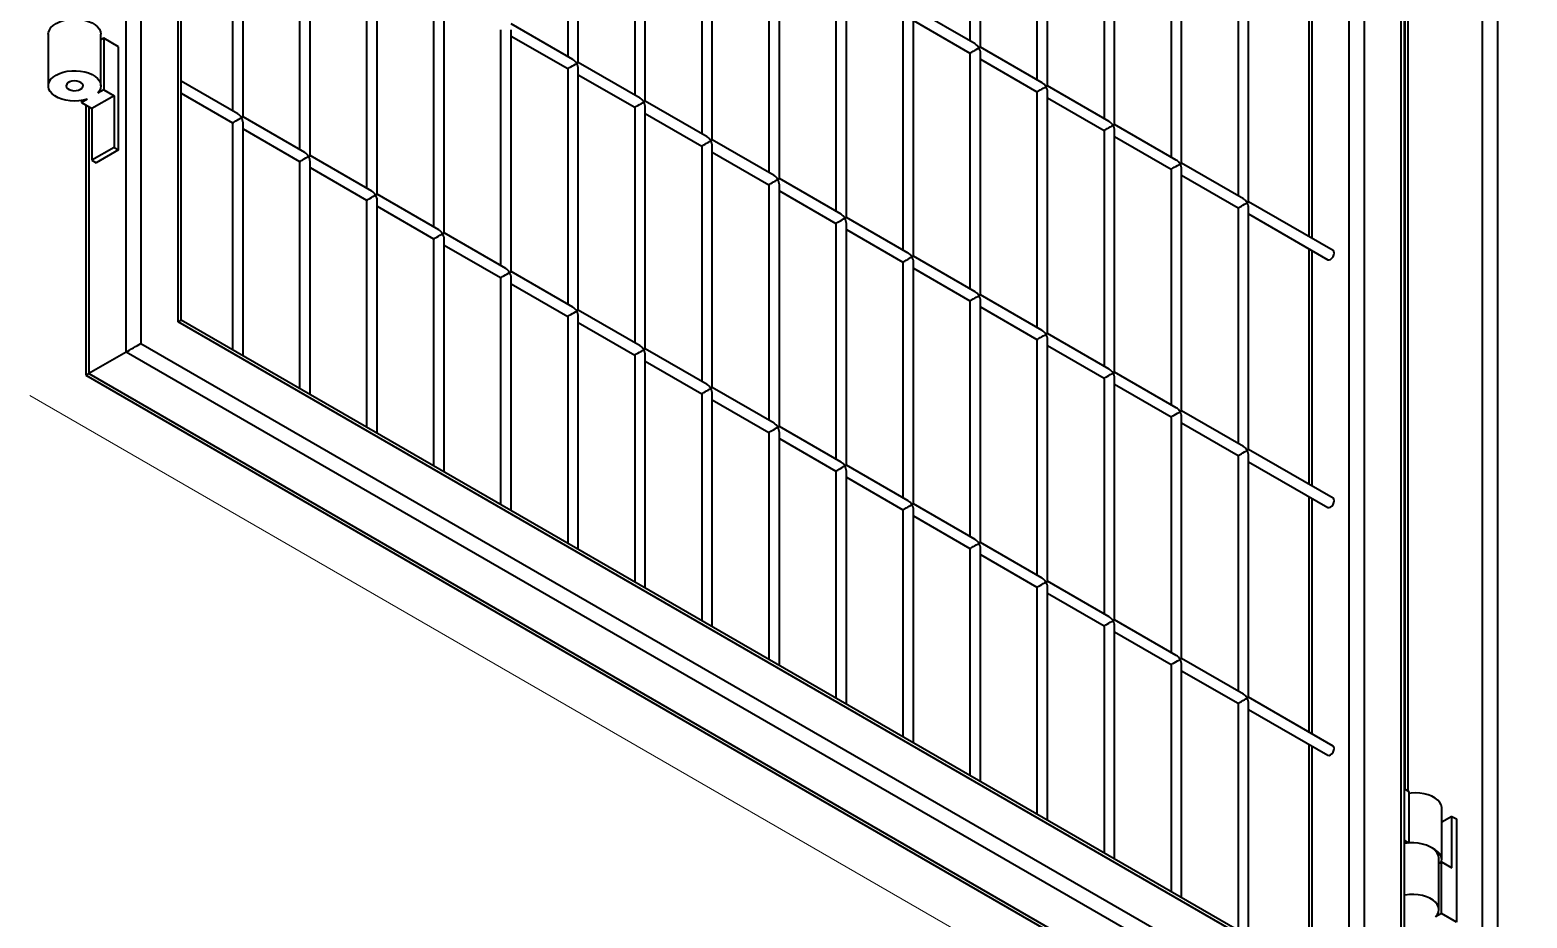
# Model space of a CAD drawing. Header units: millimetres. Extents: x 0 to 420, y 0 to 297.
# Drawn here: x 265.79 to 280, y 151.05 to 159.48 of the extents above; entities that cross this region are included whole.
import ezdxf

# ---------------------------------------------------------------- set-up
doc = ezdxf.new("R2010")
doc.units = ezdxf.units.MM

msp = doc.modelspace()

# ---------------------------------------------------------------- linework, layer by layer
at = {"color": 7, "linetype": 'Continuous', "lineweight": 40}
for p, q in [((266.7009, 156.4201), (266.7009, 185.8156)), ((266.8423, 185.7339), (266.8423, 156.5018)), ((267.1959, 156.7059), (267.1959, 185.1215)), ((267.2251, 156.7228), (267.2251, 185.023)), ((278.8065, 149.5949), (278.8065, 178.8271)), ((278.8358, 149.4964), (278.8358, 178.844)), ((278.453, 178.6229), (278.453, 150.2073)), ((278.8409, 175.484), (278.8409, 152.2697)), ((274.7119, 161.6097), (274.7119, 159.3736)), ((274.8119, 159.3158), (274.8119, 161.6097)), ((270.8935, 161.4624), (270.8935, 159.2262)), ((270.9935, 159.1685), (270.9935, 161.4624)), ((275.3483, 161.2423), (275.3483, 159.0062)), ((275.4483, 158.9484), (275.4483, 161.2423)), ((271.5299, 161.095), (271.5299, 158.8588)), ((271.6299, 158.8011), (271.6299, 161.095)), ((267.7115, 160.9477), (267.7115, 158.7115)), ((267.8115, 158.6538), (267.8115, 160.9477)), ((275.9847, 160.875), (275.9847, 158.6388)), ((276.0847, 158.5811), (276.0847, 160.875)), ((272.1663, 160.7276), (272.1663, 158.4914)), ((272.2663, 158.4337), (272.2663, 160.7276)), ((268.3479, 160.5803), (268.3479, 158.3441)), ((268.4479, 158.2864), (268.4479, 160.5803)), ((276.6211, 160.5076), (276.6211, 158.2714)), ((276.7211, 158.2137), (276.7211, 160.5076)), ((272.8027, 160.3602), (272.8027, 158.1241)), ((272.9027, 158.0663), (272.9027, 160.3602)), ((268.9843, 160.2129), (268.9843, 157.9767)), ((269.0843, 157.919), (269.0843, 160.2129)), ((277.2575, 160.1402), (277.2575, 157.904)), ((277.3575, 157.8463), (277.3575, 160.1402)), ((273.4391, 159.9929), (273.4391, 157.7567)), ((273.5391, 157.6989), (273.5391, 159.9928)), ((269.6207, 159.8455), (269.6207, 157.6093)), ((269.7207, 157.5516), (269.7207, 159.8455)), ((277.9287, 159.7527), (277.9287, 157.5165)), ((274.0755, 159.6255), (274.0755, 157.3893)), ((274.7619, 159.3447), (274.1755, 159.6832)), ((274.1755, 157.3316), (274.1755, 159.6255)), ((270.2571, 159.4781), (270.2571, 157.242)), ((270.9435, 159.1974), (270.3571, 159.5359)), ((270.3571, 157.1842), (270.3571, 159.4781)), ((274.1755, 159.5677), (274.7119, 159.2581)), ((265.963, 159.4372), (265.963, 158.9473)), ((266.463, 158.9473), (266.463, 159.4372)), ((266.4887, 159.4005), (266.463, 159.3856)), ((266.4887, 159.4005), (266.4887, 158.9105)), ((266.6302, 159.3188), (266.4887, 159.4005)), ((266.6302, 158.339), (266.6302, 159.3188)), ((270.3571, 159.4204), (270.8935, 159.1107)), ((275.3983, 158.9773), (274.8119, 159.3158)), ((274.7119, 159.2581), (274.7119, 157.0219)), ((274.8119, 156.9642), (274.8119, 159.2581)), ((274.8119, 159.2004), (275.3483, 158.8907)), ((270.8935, 159.1107), (270.8935, 156.8746)), ((271.5799, 158.83), (270.9935, 159.1685)), ((270.9935, 156.8168), (270.9935, 159.1107)), ((270.9935, 159.053), (271.5299, 158.7434)), ((266.4887, 158.9105), (266.4322, 158.8779)), ((266.4887, 158.9105), (266.5877, 158.8534)), ((267.7615, 158.6826), (267.2251, 158.9923)), ((275.3483, 158.8907), (275.3483, 156.6545)), ((276.0347, 158.6099), (275.4483, 158.9484)), ((275.4483, 156.5968), (275.4483, 158.8907)), ((266.3332, 158.8207), (266.2766, 158.7881)), ((266.2766, 158.8077), (266.2766, 158.7881)), ((266.2766, 158.7881), (266.3756, 158.7309)), ((266.318, 158.7642), (266.318, 156.1991)), ((266.5877, 158.8534), (266.3756, 158.7309)), ((266.5877, 158.8534), (266.5877, 158.3635)), ((267.2251, 158.8768), (267.7115, 158.596)), ((272.2163, 158.4626), (271.6299, 158.8011)), ((275.4483, 158.833), (275.9847, 158.5233)), ((266.3756, 158.7309), (266.3756, 158.241)), ((268.3979, 158.3152), (267.8115, 158.6538)), ((271.5299, 158.7434), (271.5299, 156.5072)), ((271.6299, 156.4495), (271.6299, 158.7434)), ((271.6299, 158.6856), (272.1663, 158.376)), ((267.7115, 158.596), (267.7115, 156.4421)), ((267.8115, 156.3843), (267.8115, 158.596)), ((267.8115, 158.5383), (268.3479, 158.2286)), ((275.9847, 158.5233), (275.9847, 156.2871)), ((276.6711, 158.2425), (276.0847, 158.5811)), ((276.0847, 156.2294), (276.0847, 158.5233)), ((276.0847, 158.4656), (276.6211, 158.1559)), ((266.5877, 158.3635), (266.3756, 158.241)), ((266.6302, 158.339), (266.418, 158.2165)), ((266.5877, 158.3635), (266.6302, 158.339)), ((272.1663, 158.376), (272.1663, 156.1398)), ((272.8527, 158.0952), (272.2663, 158.4337)), ((272.2663, 156.0821), (272.2663, 158.376)), ((266.3756, 158.241), (266.418, 158.2165)), ((268.3479, 158.2286), (268.3479, 156.0747)), ((269.0343, 157.9479), (268.4479, 158.2864)), ((268.4479, 156.0169), (268.4479, 158.2286)), ((272.2663, 158.3183), (272.8027, 158.0086)), ((277.3075, 157.8752), (276.7211, 158.2137)), ((268.4479, 158.1709), (268.9843, 157.8613)), ((273.4891, 157.7278), (272.9027, 158.0663)), ((276.6211, 158.1559), (276.6211, 155.9198)), ((276.7211, 155.862), (276.7211, 158.1559)), ((276.7211, 158.0982), (277.2575, 157.7885)), ((269.6707, 157.5805), (269.0843, 157.919)), ((272.8027, 158.0086), (272.8027, 155.7724)), ((272.9027, 155.7147), (272.9027, 158.0086)), ((272.9027, 157.9509), (273.4391, 157.6412)), ((268.9843, 157.8613), (268.9843, 155.7073)), ((269.0843, 155.6496), (269.0843, 157.8613)), ((269.0843, 157.8035), (269.6207, 157.4939)), ((277.2575, 157.7885), (277.2575, 155.5524)), ((278.1598, 157.3831), (277.3575, 157.8463)), ((277.3575, 155.4946), (277.3575, 157.7885)), ((273.4391, 157.6412), (273.4391, 155.405)), ((274.1255, 157.3604), (273.5391, 157.6989)), ((273.5391, 155.3473), (273.5391, 157.6412)), ((277.3575, 157.7308), (278.1098, 157.2965)), ((269.6207, 157.4939), (269.6207, 155.3399)), ((270.3071, 157.2131), (269.7207, 157.5516)), ((269.7207, 155.2822), (269.7207, 157.4939)), ((273.5391, 157.5835), (274.0755, 157.2738)), ((269.7207, 157.4361), (270.2571, 157.1265)), ((274.7619, 156.993), (274.1755, 157.3316)), ((277.9287, 157.401), (277.9287, 155.1649)), ((270.9435, 156.8457), (270.3571, 157.1842)), ((274.0755, 157.2738), (274.0755, 155.0377)), ((274.1755, 154.9799), (274.1755, 157.2738)), ((274.1755, 157.2161), (274.7119, 156.9064)), ((270.2571, 157.1265), (270.2571, 154.9725)), ((270.3571, 154.9148), (270.3571, 157.1265)), ((270.3571, 157.0688), (270.8935, 156.7591)), ((274.7119, 156.9064), (274.7119, 154.6703)), ((275.3983, 156.6257), (274.8119, 156.9642)), ((274.8119, 154.6125), (274.8119, 156.9064)), ((270.8935, 156.7591), (270.8935, 154.6051)), ((271.5799, 156.4783), (270.9935, 156.8168)), ((270.9935, 154.5474), (270.9935, 156.7591)), ((274.8119, 156.8487), (275.3483, 156.5391)), ((278.453, 150.2073), (267.1959, 156.7059)), ((278.3823, 150.282), (267.2251, 156.7228)), ((270.9935, 156.7014), (271.5299, 156.3917)), ((266.8423, 156.5018), (278.8065, 149.5949)), ((275.3483, 156.5391), (275.3483, 154.3029)), ((276.0347, 156.2583), (275.4483, 156.5968)), ((275.4483, 154.2452), (275.4483, 156.5391)), ((275.4483, 156.4813), (275.9847, 156.1717)), ((266.7009, 156.4201), (266.3473, 156.216)), ((278.8065, 149.4316), (266.7009, 156.4201)), ((271.5299, 156.3917), (271.5299, 154.2378)), ((272.2163, 156.1109), (271.6299, 156.4495)), ((271.6299, 154.18), (271.6299, 156.3917)), ((271.6299, 156.334), (272.1663, 156.0243)), ((266.318, 156.1991), (278.3823, 149.2346)), ((266.3473, 156.216), (278.453, 149.2275)), ((276.6711, 155.8909), (276.0847, 156.2294)), ((272.8527, 155.7436), (272.2663, 156.0821)), ((275.9847, 156.1717), (275.9847, 153.9355)), ((276.0847, 153.8778), (276.0847, 156.1717)), ((276.0847, 156.1139), (276.6211, 155.8043)), ((272.1663, 156.0243), (272.1663, 153.8704)), ((272.2663, 153.8126), (272.2663, 156.0243)), ((272.2663, 155.9666), (272.8027, 155.657)), ((276.6211, 155.8043), (276.6211, 153.5681)), ((277.3075, 155.5235), (276.7211, 155.862)), ((276.7211, 153.5104), (276.7211, 155.8043)), ((272.8027, 155.657), (272.8027, 153.503)), ((273.4891, 155.3762), (272.9027, 155.7147)), ((272.9027, 153.4453), (272.9027, 155.657)), ((276.7211, 155.7466), (277.2575, 155.4369)), ((272.9027, 155.5992), (273.4391, 155.2896)), ((278.1598, 155.0315), (277.3575, 155.4946)), ((274.1255, 155.0088), (273.5391, 155.3473)), ((277.2575, 155.4369), (277.2575, 153.2007)), ((277.3575, 153.143), (277.3575, 155.4369)), ((277.3575, 155.3792), (278.1098, 154.9449)), ((273.4391, 155.2896), (273.4391, 153.1356)), ((273.5391, 153.0779), (273.5391, 155.2896)), ((273.5391, 155.2318), (274.0755, 154.9222)), ((274.0755, 154.9222), (274.0755, 152.7682)), ((274.7619, 154.6414), (274.1755, 154.9799)), ((274.1755, 152.7105), (274.1755, 154.9222)), ((277.9287, 155.0494), (277.9287, 152.8132)), ((274.1755, 154.8645), (274.7119, 154.5548)), ((274.7119, 154.5548), (274.7119, 152.4008)), ((275.3983, 154.274), (274.8119, 154.6125)), ((274.8119, 152.3431), (274.8119, 154.5548)), ((274.8119, 154.4971), (275.3483, 154.1874)), ((276.0347, 153.9066), (275.4483, 154.2452)), ((275.3483, 154.1874), (275.3483, 152.0334)), ((275.4483, 151.9757), (275.4483, 154.1874)), ((275.4483, 154.1297), (275.9847, 153.82)), ((275.9847, 153.82), (275.9847, 151.6661)), ((276.6711, 153.5393), (276.0847, 153.8778)), ((276.0847, 151.6083), (276.0847, 153.82)), ((276.0847, 153.7623), (276.6211, 153.4527)), ((277.3075, 153.1719), (276.7211, 153.5104)), ((276.6211, 153.4527), (276.6211, 151.2987)), ((276.7211, 151.241), (276.7211, 153.4527)), ((276.7211, 153.3949), (277.2575, 153.0853)), ((277.2575, 153.0853), (277.2575, 150.9313)), ((278.1598, 152.6798), (277.3575, 153.143)), ((277.3575, 150.8736), (277.3575, 153.0853)), ((277.3575, 153.0275), (278.1098, 152.5932)), ((277.9287, 152.6978), (277.9287, 150.5438)), ((278.8358, 152.2726), (278.8773, 152.2487)), ((278.8773, 152.2487), (278.8773, 151.7588)), ((279.1909, 151.5996), (279.1909, 152.0895)), ((279.2874, 152.012), (279.1909, 151.9563)), ((279.2874, 151.5221), (279.2874, 152.012)), ((279.2874, 152.012), (279.3298, 151.9875)), ((279.3298, 151.9875), (279.3298, 151.0076)), ((278.8773, 151.7588), (278.8358, 151.7827)), ((279.1626, 151.126), (279.1626, 151.6159)), ((279.1884, 151.5792), (279.1626, 151.5643)), ((279.1884, 151.0893), (279.1884, 151.5792)), ((279.1884, 151.5792), (279.2874, 151.5221)), ((279.1884, 151.0893), (279.1318, 151.0566)), ((279.3298, 151.0076), (279.1884, 151.0893))]:
    msp.add_line(p, q, dxfattribs=at)
at = {"color": 8, "linetype": 'Continuous', "lineweight": 40}
for p, q in [((279.5773, 148.0476), (279.5773, 180.2194)), ((279.7187, 180.2194), (279.7187, 148.0476)), ((278.3116, 150.3228), (278.3116, 178.5413)), ((278.8702, 175.48), (278.8702, 152.2528)), ((277.958, 159.7358), (277.958, 157.4996)), ((266.3473, 158.7473), (266.3473, 156.216)), ((277.958, 157.3841), (277.958, 155.148)), ((277.958, 155.0325), (277.958, 152.7963)), ((277.958, 152.6809), (277.958, 150.5269))]:
    msp.add_line(p, q, dxfattribs=at)
at = {"color": 7, "linetype": 'Continuous', "lineweight": 20}
msp.add_line((323.7715, 122.5348), (265.7887, 156.0075), dxfattribs=at)
at = {"color": 7, "linetype": 'Continuous', "lineweight": 40, "flags": 128}
for points in [[(265.963, 159.4372), (265.9646, 159.4535), (265.9728, 159.4772), (265.9878, 159.4999), (266.0091, 159.5207), (266.0362, 159.5393), (266.0683, 159.5549), (266.1044, 159.5672), (266.1436, 159.5759), (266.1848, 159.5806), (266.2268, 159.5813), (266.2683, 159.5779), (266.3083, 159.5706), (266.3457, 159.5595), (266.3792, 159.545), (266.4081, 159.5274), (266.4315, 159.5073), (266.4488, 159.4852), (266.4593, 159.4617), (266.463, 159.4376), (266.463, 159.4372)], [(266.3332, 158.8207), (266.2948, 158.8109), (266.2541, 158.8049), (266.2123, 158.803), (266.1705, 158.8051), (266.1299, 158.8112), (266.0916, 158.8211), (266.0567, 158.8346), (266.0263, 158.8513), (266.0011, 158.8707), (265.9819, 158.8922), (265.9692, 158.9153), (265.9634, 158.9393), (265.9646, 158.9636), (265.9728, 158.9873), (265.9878, 159.01), (266.0091, 159.0308), (266.0362, 159.0493), (266.0683, 159.065), (266.1044, 159.0773), (266.1436, 159.0859), (266.1848, 159.0907), (266.2268, 159.0914), (266.2683, 159.088), (266.3083, 159.0807), (266.3457, 159.0696), (266.3792, 159.0551), (266.4081, 159.0375), (266.4315, 159.0174), (266.4488, 158.9953), (266.4593, 158.9718), (266.463, 158.9477), (266.4596, 158.9235), (266.4492, 158.9), (266.4322, 158.8779)], [(266.2695, 158.9146), (266.2837, 158.9257), (266.2916, 158.9387), (266.2925, 158.9525), (266.2863, 158.9658), (266.2736, 158.9774), (266.2555, 158.9864), (266.2337, 158.9919), (266.21, 158.9934), (266.1866, 158.9909), (266.1655, 158.9844), (266.1486, 158.9747), (266.1375, 158.9625), (266.133, 158.949), (266.1357, 158.9353), (266.1452, 158.9227), (266.1608, 158.9123), (266.181, 158.905), (266.204, 158.9014), (266.2278, 158.9019), (266.2503, 158.9065), (266.2695, 158.9146)], [(278.1348, 157.299), (278.1483, 157.3099), (278.1598, 157.3254), (278.1675, 157.3431), (278.1701, 157.3602), (278.1675, 157.3743), (278.1598, 157.3831), (278.1598, 157.3831)], [(278.1098, 157.2965), (278.1213, 157.2943), (278.1348, 157.299)], [(278.1098, 154.9449), (278.1213, 154.9427), (278.1348, 154.9474)], [(278.1348, 154.9474), (278.1483, 154.9583), (278.1598, 154.9737), (278.1675, 154.9914), (278.1701, 155.0086), (278.1675, 155.0227), (278.1598, 155.0315), (278.1598, 155.0315)], [(278.1348, 152.5957), (278.1483, 152.6066), (278.1598, 152.6221), (278.1675, 152.6398), (278.1701, 152.657), (278.1675, 152.671), (278.1598, 152.6798), (278.1598, 152.6798)], [(278.1098, 152.5932), (278.1213, 152.591), (278.1348, 152.5957)], [(279.1909, 152.0895), (279.1905, 152.0975), (279.1847, 152.1215), (279.172, 152.1446), (279.1528, 152.1661), (279.1276, 152.1855), (279.0971, 152.2022), (279.0623, 152.2157), (279.024, 152.2256), (278.9834, 152.2318), (278.9416, 152.2339), (278.8997, 152.2319), (278.8773, 152.2291)], [(279.1626, 151.6159), (279.1626, 151.6163), (279.159, 151.6405), (279.1484, 151.6639), (279.1312, 151.686), (279.1078, 151.7061), (279.0789, 151.7237), (279.0453, 151.7383), (279.008, 151.7493), (278.968, 151.7567), (278.9264, 151.76), (278.8844, 151.7593), (278.8433, 151.7546), (278.8358, 151.7533)], [(279.1884, 151.5792), (279.1893, 151.5833), (279.1905, 151.6076), (279.1847, 151.6316), (279.172, 151.6547), (279.1528, 151.6762), (279.1276, 151.6956), (279.103, 151.7095)], [(279.1318, 151.0566), (279.1488, 151.0788), (279.1592, 151.1023), (279.1626, 151.1264), (279.159, 151.1506), (279.1484, 151.174), (279.1312, 151.1961), (279.1078, 151.2162), (279.0789, 151.2338), (279.0453, 151.2483), (279.008, 151.2594), (278.968, 151.2668), (278.9264, 151.2701), (278.8844, 151.2694), (278.8433, 151.2647), (278.8358, 151.2634)]]:
    msp.add_lwpolyline(points, dxfattribs=at)
at = {"color": 7, "linetype": 'Continuous', "lineweight": 40}
for centre, major_axis, ratio, start_param, end_param in [((274.7619, 159.287), (-0.0354, 0.0612), 0.5773346, 4.7123483, 5.4978278), ((274.7619, 159.287), (0.05, 0.0289), 0.0000704, 5.4977465, 6.2831447), ((270.9435, 159.1396), (-0.0354, 0.0612), 0.5773346, 4.7123483, 5.4978278), ((274.7619, 159.287), (0.05, 0.0289), 0.0000704, 3.141552, 5.4977465), ((274.7619, 159.287), (-0.0354, 0.0612), 0.5773346, 3.9269502, 4.7123483), ((270.9435, 159.1396), (0.05, 0.0289), 0.0000704, 3.141552, 5.4977465), ((270.9435, 159.1396), (0.05, 0.0289), 0.0000704, 5.4977465, 6.2831447), ((270.9435, 159.1396), (-0.0354, 0.0612), 0.5773346, 3.9269502, 4.7123483), ((275.3983, 158.9196), (0.05, 0.0289), 0.0000704, 3.141552, 5.4977465), ((275.3983, 158.9196), (-0.0354, 0.0612), 0.5773346, 4.7123483, 5.4978278), ((275.3983, 158.9196), (0.05, 0.0289), 0.0000704, 5.4977465, 6.2831447), ((275.3983, 158.9196), (-0.0354, 0.0612), 0.5773346, 3.9269502, 4.7123483), ((271.5799, 158.7722), (0.05, 0.0289), 0.0000704, 3.141552, 5.4977465), ((271.5799, 158.7722), (-0.0354, 0.0612), 0.5773346, 4.7123483, 5.4978278), ((271.5799, 158.7722), (0.05, 0.0289), 0.0000704, 5.4977465, 6.2831447), ((271.5799, 158.7722), (-0.0354, 0.0612), 0.5773346, 3.9269502, 4.7123483), ((267.7615, 158.6249), (0.05, 0.0289), 0.0000704, 3.141552, 5.4977465), ((267.7615, 158.6249), (-0.0354, 0.0612), 0.5773346, 4.7123483, 5.4978278), ((267.7615, 158.6249), (0.05, 0.0289), 0.0000704, 5.4977465, 6.2831447), ((267.7615, 158.6249), (-0.0354, 0.0612), 0.5773346, 3.9269502, 4.7123483), ((276.0347, 158.5522), (-0.0354, 0.0612), 0.5773346, 4.7123483, 5.4978278), ((272.2163, 158.4048), (-0.0354, 0.0612), 0.5773346, 4.7123483, 5.4978278), ((276.0347, 158.5522), (0.05, 0.0289), 0.0000704, 3.141552, 5.4977465), ((276.0347, 158.5522), (0.05, 0.0289), 0.0000704, 5.4977465, 6.2831447), ((276.0347, 158.5522), (-0.0354, 0.0612), 0.5773346, 3.9269502, 4.7123483), ((272.2163, 158.4048), (0.05, 0.0289), 0.0000704, 3.141552, 5.4977465), ((272.2163, 158.4048), (0.05, 0.0289), 0.0000704, 5.4977465, 6.2831447), ((272.2163, 158.4048), (-0.0354, 0.0612), 0.5773346, 3.9269502, 4.7123483), ((268.3979, 158.2575), (0.05, 0.0289), 0.0000704, 3.141552, 5.4977465), ((268.3979, 158.2575), (-0.0354, 0.0612), 0.5773346, 4.7123483, 5.4978278), ((268.3979, 158.2575), (0.05, 0.0289), 0.0000704, 5.4977465, 6.2831447), ((268.3979, 158.2575), (-0.0354, 0.0612), 0.5773346, 3.9269502, 4.7123483), ((276.6711, 158.1848), (0.05, 0.0289), 0.0000704, 3.141552, 5.4977465), ((276.6711, 158.1848), (-0.0354, 0.0612), 0.5773346, 4.7123483, 5.4978278), ((276.6711, 158.1848), (0.05, 0.0289), 0.0000704, 5.4977465, 6.2831447), ((276.6711, 158.1848), (-0.0354, 0.0612), 0.5773346, 3.9269502, 4.7123483), ((272.8527, 158.0375), (0.05, 0.0289), 0.0000704, 3.141552, 5.4977465), ((272.8527, 158.0375), (-0.0354, 0.0612), 0.5773346, 4.7123483, 5.4978278), ((272.8527, 158.0375), (0.05, 0.0289), 0.0000704, 5.4977465, 6.2831447), ((272.8527, 158.0375), (-0.0354, 0.0612), 0.5773346, 3.9269502, 4.7123483), ((269.0343, 157.8901), (0.05, 0.0289), 0.0000704, 3.141552, 5.4977465), ((269.0343, 157.8901), (-0.0354, 0.0612), 0.5773346, 4.7123483, 5.4978278), ((269.0343, 157.8901), (0.05, 0.0289), 0.0000704, 5.4977465, 6.2831447), ((269.0343, 157.8901), (-0.0354, 0.0612), 0.5773346, 3.9269502, 4.7123483), ((277.3075, 157.8174), (0.05, 0.0289), 0.0000704, 3.141552, 5.4977465), ((277.3075, 157.8174), (-0.0354, 0.0612), 0.5773346, 4.7123483, 5.4978278), ((277.3075, 157.8174), (0.05, 0.0289), 0.0000704, 5.4977465, 6.2831447), ((277.3075, 157.8174), (-0.0354, 0.0612), 0.5773346, 3.9269502, 4.7123483), ((273.4891, 157.6701), (0.05, 0.0289), 0.0000704, 3.141552, 5.4977465), ((273.4891, 157.6701), (-0.0354, 0.0612), 0.5773346, 4.7123483, 5.4978278), ((273.4891, 157.6701), (0.05, 0.0289), 0.0000704, 5.4977465, 6.2831447), ((273.4891, 157.6701), (-0.0354, 0.0612), 0.5773346, 3.9269502, 4.7123483), ((269.6707, 157.5227), (0.05, 0.0289), 0.0000704, 3.141552, 5.4977465), ((269.6707, 157.5227), (-0.0354, 0.0612), 0.5773346, 4.7123483, 5.4978278), ((269.6707, 157.5227), (0.05, 0.0289), 0.0000704, 5.4977465, 6.2831447), ((269.6707, 157.5227), (-0.0354, 0.0612), 0.5773346, 3.9269502, 4.7123483), ((274.1255, 157.3027), (-0.0354, 0.0612), 0.5773346, 4.7123483, 5.4978278), ((274.1255, 157.3027), (0.05, 0.0289), 0.0000704, 5.4977465, 6.2831447), ((270.3071, 157.1554), (-0.0354, 0.0612), 0.5773346, 4.7123483, 5.4978278), ((270.3071, 157.1554), (0.05, 0.0289), 0.0000704, 5.4977465, 6.2831447), ((274.1255, 157.3027), (0.05, 0.0289), 0.0000704, 3.141552, 5.4977465), ((274.1255, 157.3027), (-0.0354, 0.0612), 0.5773346, 3.9269502, 4.7123483), ((270.3071, 157.1554), (0.05, 0.0289), 0.0000704, 3.141552, 5.4977465), ((270.3071, 157.1554), (-0.0354, 0.0612), 0.5773346, 3.9269502, 4.7123483), ((274.7619, 156.9353), (0.05, 0.0289), 0.0000704, 3.141552, 5.4977465), ((274.7619, 156.9353), (-0.0354, 0.0612), 0.5773346, 4.7123483, 5.4978278), ((274.7619, 156.9353), (0.05, 0.0289), 0.0000704, 5.4977465, 6.2831447), ((274.7619, 156.9353), (-0.0354, 0.0612), 0.5773346, 3.9269502, 4.7123483), ((270.9435, 156.788), (0.05, 0.0289), 0.0000704, 3.141552, 5.4977465), ((270.9435, 156.788), (-0.0354, 0.0612), 0.5773346, 4.7123483, 5.4978278), ((270.9435, 156.788), (0.05, 0.0289), 0.0000704, 5.4977465, 6.2831447), ((270.9435, 156.788), (-0.0354, 0.0612), 0.5773346, 3.9269502, 4.7123483), ((267.1251, 156.6651), (0.1, 0.0577), 0.0000704, 5.4977465, 6.2831447), ((275.3983, 156.5679), (-0.0354, 0.0612), 0.5773346, 4.7123483, 5.4978278), ((266.7716, 156.4609), (0.1, 0.0577), 0.0000704, 3.9269502, 5.4977465), ((271.5799, 156.4206), (-0.0354, 0.0612), 0.5773346, 4.7123483, 5.4978278), ((275.3983, 156.5679), (0.05, 0.0289), 0.0000704, 3.141552, 5.4977465), ((275.3983, 156.5679), (0.05, 0.0289), 0.0000704, 5.4977465, 6.2831447), ((275.3983, 156.5679), (-0.0354, 0.0612), 0.5773346, 3.9269502, 4.7123483), ((271.5799, 156.4206), (0.05, 0.0289), 0.0000704, 3.141552, 5.4977465), ((271.5799, 156.4206), (0.05, 0.0289), 0.0000704, 5.4977465, 6.2831447), ((271.5799, 156.4206), (-0.0354, 0.0612), 0.5773346, 3.9269502, 4.7123483), ((266.418, 156.2568), (0.1, 0.0577), 0.0000704, 3.1416333, 3.9269502), ((276.0347, 156.2005), (0.05, 0.0289), 0.0000704, 3.141552, 5.4977465), ((276.0347, 156.2005), (-0.0354, 0.0612), 0.5773346, 4.7123483, 5.4978278), ((276.0347, 156.2005), (0.05, 0.0289), 0.0000704, 5.4977465, 6.2831447), ((276.0347, 156.2005), (-0.0354, 0.0612), 0.5773346, 3.9269502, 4.7123483), ((272.2163, 156.0532), (0.05, 0.0289), 0.0000704, 3.141552, 5.4977465), ((272.2163, 156.0532), (-0.0354, 0.0612), 0.5773346, 4.7123483, 5.4978278), ((272.2163, 156.0532), (0.05, 0.0289), 0.0000704, 5.4977465, 6.2831447), ((272.2163, 156.0532), (-0.0354, 0.0612), 0.5773346, 3.9269502, 4.7123483), ((276.6711, 155.8332), (0.05, 0.0289), 0.0000704, 3.141552, 5.4977465), ((276.6711, 155.8332), (-0.0354, 0.0612), 0.5773346, 4.7123483, 5.4978278), ((276.6711, 155.8332), (0.05, 0.0289), 0.0000704, 5.4977465, 6.2831447), ((276.6711, 155.8332), (-0.0354, 0.0612), 0.5773346, 3.9269502, 4.7123483), ((272.8527, 155.6858), (0.05, 0.0289), 0.0000704, 3.141552, 5.4977465), ((272.8527, 155.6858), (-0.0354, 0.0612), 0.5773346, 4.7123483, 5.4978278), ((272.8527, 155.6858), (0.05, 0.0289), 0.0000704, 5.4977465, 6.2831447), ((272.8527, 155.6858), (-0.0354, 0.0612), 0.5773346, 3.9269502, 4.7123483), ((277.3075, 155.4658), (0.05, 0.0289), 0.0000704, 3.141552, 5.4977465), ((277.3075, 155.4658), (-0.0354, 0.0612), 0.5773346, 4.7123483, 5.4978278), ((277.3075, 155.4658), (0.05, 0.0289), 0.0000704, 5.4977465, 6.2831447), ((277.3075, 155.4658), (-0.0354, 0.0612), 0.5773346, 3.9269502, 4.7123483), ((273.4891, 155.3184), (0.05, 0.0289), 0.0000704, 3.141552, 5.4977465), ((273.4891, 155.3184), (-0.0354, 0.0612), 0.5773346, 4.7123483, 5.4978278), ((273.4891, 155.3184), (0.05, 0.0289), 0.0000704, 5.4977465, 6.2831447), ((273.4891, 155.3184), (-0.0354, 0.0612), 0.5773346, 3.9269502, 4.7123483), ((274.1255, 154.9511), (0.05, 0.0289), 0.0000704, 3.141552, 5.4977465), ((274.1255, 154.9511), (-0.0354, 0.0612), 0.5773346, 4.7123483, 5.4978278), ((274.1255, 154.9511), (0.05, 0.0289), 0.0000704, 5.4977465, 6.2831447), ((274.1255, 154.9511), (-0.0354, 0.0612), 0.5773346, 3.9269502, 4.7123483), ((274.7619, 154.5837), (-0.0354, 0.0612), 0.5773346, 4.7123483, 5.4978278), ((274.7619, 154.5837), (0.05, 0.0289), 0.0000704, 3.141552, 5.4977465), ((274.7619, 154.5837), (0.05, 0.0289), 0.0000704, 5.4977465, 6.2831447), ((274.7619, 154.5837), (-0.0354, 0.0612), 0.5773346, 3.9269502, 4.7123483), ((275.3983, 154.2163), (0.05, 0.0289), 0.0000704, 3.141552, 5.4977465), ((275.3983, 154.2163), (-0.0354, 0.0612), 0.5773346, 4.7123483, 5.4978278), ((275.3983, 154.2163), (0.05, 0.0289), 0.0000704, 5.4977465, 6.2831447), ((275.3983, 154.2163), (-0.0354, 0.0612), 0.5773346, 3.9269502, 4.7123483), ((276.0347, 153.8489), (0.05, 0.0289), 0.0000704, 3.141552, 5.4977465), ((276.0347, 153.8489), (-0.0354, 0.0612), 0.5773346, 4.7123483, 5.4978278), ((276.0347, 153.8489), (0.05, 0.0289), 0.0000704, 5.4977465, 6.2831447), ((276.0347, 153.8489), (-0.0354, 0.0612), 0.5773346, 3.9269502, 4.7123483), ((276.6711, 153.4815), (0.05, 0.0289), 0.0000704, 3.141552, 5.4977465), ((276.6711, 153.4815), (-0.0354, 0.0612), 0.5773346, 4.7123483, 5.4978278), ((276.6711, 153.4815), (0.05, 0.0289), 0.0000704, 5.4977465, 6.2831447), ((276.6711, 153.4815), (-0.0354, 0.0612), 0.5773346, 3.9269502, 4.7123483), ((277.3075, 153.1141), (0.05, 0.0289), 0.0000704, 3.141552, 5.4977465), ((277.3075, 153.1141), (-0.0354, 0.0612), 0.5773346, 4.7123483, 5.4978278), ((277.3075, 153.1141), (0.05, 0.0289), 0.0000704, 5.4977465, 6.2831447), ((277.3075, 153.1141), (-0.0354, 0.0612), 0.5773346, 3.9269502, 4.7123483)]:
    msp.add_ellipse(centre, major_axis=major_axis, ratio=ratio, start_param=start_param, end_param=end_param, dxfattribs=at)

doc.saveas('drawing.dxf')
